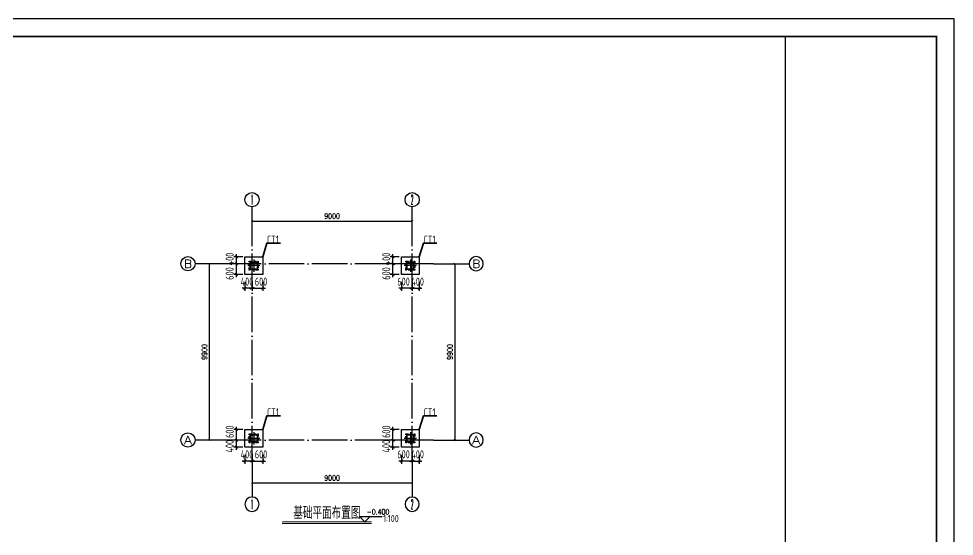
# Model space of a CAD drawing. Header units: millimetres. Extents: x -200227 to -56397, y -1079909 to -961109.
# Drawn here: x -147708 to -95127, y -990177 to -961109 of the extents above; entities that cross this region are included whole.
import ezdxf
from ezdxf.enums import TextEntityAlignment as Align

# ---------------------------------------------------------------- set-up
doc = ezdxf.new("R2010")
doc.units = ezdxf.units.MM
doc.header["$LTSCALE"] = 1000
for name, pattern in [('CENTER', [2, 1.25, -0.25, 0.25, -0.25]), ('DASHED', [0.75, 0.5, -0.25]), ('DOTE', [2.42, 2, -0.2, 0.02, -0.2])]:
    doc.linetypes.add(name, pattern=pattern)
for name, color, linetype in [('AXIS', 3, 'Continuous'), ('AXIS_DE', 253, 'CENTER'), ('AXIS_TEXT', 7, 'Continuous'), ('DIM', 3, 'Continuous'), ('DIM_ELEV', 3, 'Continuous'), ('DOTE', 8, 'DOTE'), ('PILE', 150, 'DASHED'), ('PUB_TEXT', 7, 'Continuous'), ('TEXT', 7, 'Continuous'), ('图框线', 7, 'Continuous'), ('约束构件', 8, 'Continuous')]:
    doc.layers.add(name, color=color, linetype=linetype)
doc.layers.add('shanchu', color=3, linetype='Continuous', lineweight=35)
doc.layers.add('砼柱', color=2, linetype='Continuous', lineweight=35)
doc.styles.add('_TCH_AXIS', font='COMPLEX', dxfattribs={"bigfont": 'GBCBIG'})
doc.styles.add('_TCH_DIM', font='SIMPLEX', dxfattribs={"bigfont": 'GBCBIG'})
doc.styles.add('_TCH_DIM_T3', font='SIMPLEX', dxfattribs={"width": 0.705882, "bigfont": 'GBCBIG'})
doc.styles.add('COMPLEX', font='complex.shx', dxfattribs={"bigfont": 'gbcbig.shx'})
doc.styles.add('HZTXT_50', font='tssdeng2.shx', dxfattribs={"width": 0.7, "bigfont": 'hztxt.shx'})
doc.styles.add('TSSD_Dimension', font='tssdeng.shx', dxfattribs={"width": 0.7, "bigfont": 'hztxt.shx'})
doc.dimstyles.new('_TCH_ARCH&&100', dxfattribs={"dimtxt": 297.5, "dimasz": 100, "dimexe": 250, "dimexo": 300, "dimgap": 126.25, "dimtad": 1, "dimdec": 0, "dimzin": 0, "dimdsep": 46, "dimtxsty": '_TCH_DIM_T3', "dimblk": 'ARCHTICK', "dimcen": 0.09, "dimclrt": 7, "dimazin": 2, "dimtfac": 1, "dimtdec": 0, "dimtix": 1, "dimtmove": 2, "dimatfit": 3, "dimfxl": 1, "dimtolj": 1, "dimtzin": 0, "dimarcsym": 0})
doc.dimstyles.new('TSSD_150_150', dxfattribs={"dimtxt": 450, "dimasz": 150, "dimexe": 150, "dimexo": 375, "dimgap": 150, "dimtad": 1, "dimdec": 0, "dimzin": 0, "dimdsep": 46, "dimtxsty": 'TSSD_Dimension', "dimblk": 'ARCHTICK', "dimcen": 0, "dimdle": 150, "dimclrt": 7, "dimadec": 0, "dimazin": 0, "dimtfac": 1, "dimtdec": 0, "dimtix": 1, "dimtmove": 2, "dimatfit": 3, "dimfxl": 1, "dimtolj": 1, "dimtzin": 0, "dimarcsym": 0})

# ---------------------------------------------------------------- blocks, each defined once
blk = doc.blocks.new('_AXISO')
blk.add_circle((0, 0), 0.5)
at = {"color": 7, "style": 'COMPLEX', "width": 1.041667}
blk.add_attdef('A', text='', height=0.56, dxfattribs=at).set_placement((-0.25, -0.28), (0.25, -0.28), align=Align.FIT)
blk = doc.blocks.new('_ArchTick')
at = {"color": 0, "const_width": 0.35}
blk.add_lwpolyline([(-0.5, -0.5), (0.5, 0.5)], dxfattribs=at)
blk = doc.blocks.new('*D65')
at = {"layer": 'AXIS', "color": 0, "lineweight": -2, "transparency": 16777216}
for p, q in [((-134596, -973676), (-134596, -972226)), ((-134596, -972476), (-125596, -972476)), ((-125596, -973676), (-125596, -972226))]:
    blk.add_line(p, q, dxfattribs=at)
at = {"layer": 'Defpoints', "color": 0, "transparency": 16777216}
for p in [(-125596, -972476), (-134596, -973976), (-125596, -973976)]:
    blk.add_point(p, dxfattribs=at)
at = {"layer": 'AXIS', "color": 0, "lineweight": -2, "transparency": 16777216, "xscale": 100, "yscale": 100, "zscale": 100, "rotation": 180}
blk.add_blockref('_ArchTick', (-134596, -972476), dxfattribs=at)
at = {"layer": 'AXIS', "color": 0, "lineweight": -2, "transparency": 16777216, "xscale": 100, "yscale": 100, "zscale": 100}
blk.add_blockref('_ArchTick', (-125596, -972476), dxfattribs=at)
at = {"layer": 'AXIS', "color": 7, "transparency": 16777216, "insert": (-130096, -972201), "char_height": 297.5, "attachment_point": 5, "style": '_TCH_DIM_T3'}
blk.add_mtext('\\A1;9000', dxfattribs=at)
blk = doc.blocks.new('*D66')
at = {"layer": 'AXIS', "color": 0, "lineweight": -2, "transparency": 16777216}
for p, q in [((-134596, -985976), (-134596, -987426)), ((-125596, -985976), (-125596, -987426)), ((-134596, -987176), (-125596, -987176))]:
    blk.add_line(p, q, dxfattribs=at)
at = {"layer": 'Defpoints', "color": 0, "transparency": 16777216}
for p in [(-134596, -985676), (-125596, -985676), (-125596, -987176)]:
    blk.add_point(p, dxfattribs=at)
at = {"layer": 'AXIS', "color": 0, "lineweight": -2, "transparency": 16777216, "xscale": 100, "yscale": 100, "zscale": 100, "rotation": 180}
blk.add_blockref('_ArchTick', (-134596, -987176), dxfattribs=at)
at = {"layer": 'AXIS', "color": 0, "lineweight": -2, "transparency": 16777216, "xscale": 100, "yscale": 100, "zscale": 100}
blk.add_blockref('_ArchTick', (-125596, -987176), dxfattribs=at)
at = {"layer": 'AXIS', "color": 7, "transparency": 16777216, "insert": (-130096, -986901), "char_height": 297.5, "attachment_point": 5, "style": '_TCH_DIM_T3'}
blk.add_mtext('\\A1;9000', dxfattribs=at)
blk = doc.blocks.new('*D67')
at = {"layer": 'AXIS', "color": 0, "lineweight": -2, "transparency": 16777216}
for p, q in [((-135796, -974876), (-137246, -974876)), ((-136996, -974876), (-136996, -984776)), ((-135796, -984776), (-137246, -984776))]:
    blk.add_line(p, q, dxfattribs=at)
at = {"layer": 'Defpoints', "color": 0, "transparency": 16777216}
for p in [(-135496, -974876), (-136996, -984776), (-135496, -984776)]:
    blk.add_point(p, dxfattribs=at)
at = {"layer": 'AXIS', "color": 0, "lineweight": -2, "transparency": 16777216, "xscale": 100, "yscale": 100, "zscale": 100}
for p, rotation in [((-136996, -974876), 90), ((-136996, -984776), 270)]:
    blk.add_blockref('_ArchTick', p, dxfattribs=dict(at, rotation=rotation))
at = {"layer": 'AXIS', "color": 7, "transparency": 16777216, "insert": (-137271, -979826), "char_height": 297.5, "attachment_point": 5, "rotation": 90, "style": '_TCH_DIM_T3'}
blk.add_mtext('\\A1;9900', dxfattribs=at)
blk = doc.blocks.new('*D68')
at = {"layer": 'AXIS', "color": 0, "lineweight": -2, "transparency": 16777216}
for p, q in [((-124397, -974876), (-122947, -974876)), ((-123197, -974876), (-123197, -984776)), ((-124397, -984776), (-122947, -984776))]:
    blk.add_line(p, q, dxfattribs=at)
at = {"layer": 'Defpoints', "color": 0, "transparency": 16777216}
for p in [(-124697, -974876), (-124697, -984776), (-123197, -984776)]:
    blk.add_point(p, dxfattribs=at)
at = {"layer": 'AXIS', "color": 0, "lineweight": -2, "transparency": 16777216, "xscale": 100, "yscale": 100, "zscale": 100}
for p, rotation in [((-123197, -974876), 90), ((-123197, -984776), 270)]:
    blk.add_blockref('_ArchTick', p, dxfattribs=dict(at, rotation=rotation))
at = {"layer": 'AXIS', "color": 7, "transparency": 16777216, "insert": (-123472, -979826), "char_height": 297.5, "attachment_point": 5, "rotation": 90, "style": '_TCH_DIM_T3'}
blk.add_mtext('\\A1;9900', dxfattribs=at)
blk = doc.blocks.new('图框1')
at = {"layer": '图框线'}
blk.add_lwpolyline([(444470, -85144), (528570, -85144), (528570, -25744), (444470, -25744)], close=True, dxfattribs=at)
at = {"layer": '图框线', "const_width": 80}
blk.add_lwpolyline([(446970, -84144), (527570, -84144), (527570, -26744), (446970, -26744)], close=True, dxfattribs=at)
blk.add_lwpolyline([(446970, -84144), (527570, -84144), (527570, -26744), (446970, -26744)], close=True, dxfattribs=at)
blk.add_lwpolyline([(519070, -84144), (519070, -26744)], dxfattribs=at)
blk.add_lwpolyline([(519070, -84144), (519070, -26744)], dxfattribs=at)
blk = doc.blocks.new('1桩')
at = {"color": 7}
blk.add_lwpolyline([(-2891764, -1847983), (-2890764, -1847983), (-2890764, -1848983), (-2891764, -1848983)], close=True, dxfattribs=at)
at = {"layer": 'AXIS_DE'}
for p, q in [((-2891264, -1848143), (-2891264, -1848823)), ((-2890924, -1848483), (-2891604, -1848483))]:
    blk.add_line(p, q, dxfattribs=at)
at = {"layer": 'PILE', "ltscale": 0.3}
blk.add_lwpolyline([(-2891514, -1848233), (-2891014, -1848233), (-2891014, -1848733), (-2891514, -1848733)], close=True, dxfattribs=at)
at = {"layer": 'shanchu', "color": 3}
blk.add_lwpolyline([(-2890764, -1847983), (-2890533, -1847227), (-2889769, -1847227)], dxfattribs=at)
at = {"layer": 'shanchu', "color": 3, "lineweight": 0, "style": 'TSSD_Dimension', "width": 0.7}
blk.add_text('CT1', height=450, dxfattribs=at).set_placement((-2890189, -1846794), align=Align.TOP_CENTER)
blk = doc.blocks.new('*D69')
at = {"layer": 'AXIS', "color": 0, "lineweight": -2, "transparency": 16777216}
for p, q in [((-135121, -974476), (-135626, -974476)), ((-135476, -975026), (-135476, -974326)), ((-135121, -974876), (-135626, -974876))]:
    blk.add_line(p, q, dxfattribs=at)
at = {"layer": 'Defpoints', "color": 0, "transparency": 16777216}
for p in [(-135476, -974476), (-134746, -974476), (-134746, -974876)]:
    blk.add_point(p, dxfattribs=at)
at = {"layer": 'AXIS', "color": 0, "lineweight": -2, "transparency": 16777216, "xscale": 150, "yscale": 150, "zscale": 150}
for p, rotation in [((-135476, -974476), 90), ((-135476, -974876), 270)]:
    blk.add_blockref('_ArchTick', p, dxfattribs=dict(at, rotation=rotation))
at = {"layer": 'AXIS', "color": 7, "transparency": 16777216, "insert": (-135851, -974605), "char_height": 450, "attachment_point": 5, "rotation": 90, "style": 'TSSD_Dimension'}
blk.add_mtext('\\A1;400', dxfattribs=at)
blk = doc.blocks.new('*D70')
at = {"layer": 'AXIS', "color": 0, "lineweight": -2, "transparency": 16777216}
for p, q in [((-135476, -975626), (-135476, -974726)), ((-135121, -974876), (-135626, -974876)), ((-135121, -975476), (-135626, -975476))]:
    blk.add_line(p, q, dxfattribs=at)
at = {"layer": 'Defpoints', "color": 0, "transparency": 16777216}
for p in [(-135476, -974876), (-134746, -974876), (-134746, -975476)]:
    blk.add_point(p, dxfattribs=at)
at = {"layer": 'AXIS', "color": 0, "lineweight": -2, "transparency": 16777216, "xscale": 150, "yscale": 150, "zscale": 150}
for p, rotation in [((-135476, -974876), 90), ((-135476, -975476), 270)]:
    blk.add_blockref('_ArchTick', p, dxfattribs=dict(at, rotation=rotation))
at = {"layer": 'AXIS', "color": 7, "transparency": 16777216, "insert": (-135851, -975419), "char_height": 450, "attachment_point": 5, "rotation": 90, "style": 'TSSD_Dimension'}
blk.add_mtext('\\A1;600', dxfattribs=at)
blk = doc.blocks.new('*D71')
at = {"layer": 'AXIS', "color": 0, "lineweight": -2, "transparency": 16777216}
for p, q in [((-134446, -976249), (-135146, -976249)), ((-134996, -975894), (-134996, -976399)), ((-134596, -975894), (-134596, -976399))]:
    blk.add_line(p, q, dxfattribs=at)
at = {"layer": 'Defpoints', "color": 0, "transparency": 16777216}
for p in [(-134996, -975519), (-134596, -975519), (-134996, -976249)]:
    blk.add_point(p, dxfattribs=at)
at = {"layer": 'AXIS', "color": 0, "lineweight": -2, "transparency": 16777216, "xscale": 150, "yscale": 150, "zscale": 150, "rotation": 180}
blk.add_blockref('_ArchTick', (-134996, -976249), dxfattribs=at)
at = {"layer": 'AXIS', "color": 0, "lineweight": -2, "transparency": 16777216, "xscale": 150, "yscale": 150, "zscale": 150}
blk.add_blockref('_ArchTick', (-134596, -976249), dxfattribs=at)
at = {"layer": 'AXIS', "color": 7, "transparency": 16777216, "insert": (-134879, -975874), "char_height": 450, "attachment_point": 5, "style": 'TSSD_Dimension'}
blk.add_mtext('\\A1;400', dxfattribs=at)
blk = doc.blocks.new('*D72')
at = {"layer": 'AXIS', "color": 0, "lineweight": -2, "transparency": 16777216}
for p, q in [((-134746, -976249), (-133846, -976249)), ((-134596, -975894), (-134596, -976399)), ((-133996, -975894), (-133996, -976399))]:
    blk.add_line(p, q, dxfattribs=at)
at = {"layer": 'Defpoints', "color": 0, "transparency": 16777216}
for p in [(-134596, -975519), (-133996, -975519), (-133996, -976249)]:
    blk.add_point(p, dxfattribs=at)
at = {"layer": 'AXIS', "color": 0, "lineweight": -2, "transparency": 16777216, "xscale": 150, "yscale": 150, "zscale": 150, "rotation": 180}
blk.add_blockref('_ArchTick', (-134596, -976249), dxfattribs=at)
at = {"layer": 'AXIS', "color": 0, "lineweight": -2, "transparency": 16777216, "xscale": 150, "yscale": 150, "zscale": 150}
blk.add_blockref('_ArchTick', (-133996, -976249), dxfattribs=at)
at = {"layer": 'AXIS', "color": 7, "transparency": 16777216, "insert": (-134089, -975874), "char_height": 450, "attachment_point": 5, "style": 'TSSD_Dimension'}
blk.add_mtext('\\A1;600', dxfattribs=at)
blk = doc.blocks.new('*D73')
at = {"layer": 'AXIS', "color": 0, "lineweight": -2, "transparency": 16777216}
for p, q in [((-125446, -976249), (-126346, -976249)), ((-126196, -975894), (-126196, -976399)), ((-125596, -975894), (-125596, -976399))]:
    blk.add_line(p, q, dxfattribs=at)
at = {"layer": 'Defpoints', "color": 0, "transparency": 16777216}
for p in [(-126196, -975519), (-125596, -975519), (-126196, -976249)]:
    blk.add_point(p, dxfattribs=at)
at = {"layer": 'AXIS', "color": 0, "lineweight": -2, "transparency": 16777216, "xscale": 150, "yscale": 150, "zscale": 150, "rotation": 180}
blk.add_blockref('_ArchTick', (-126196, -976249), dxfattribs=at)
at = {"layer": 'AXIS', "color": 0, "lineweight": -2, "transparency": 16777216, "xscale": 150, "yscale": 150, "zscale": 150}
blk.add_blockref('_ArchTick', (-125596, -976249), dxfattribs=at)
at = {"layer": 'AXIS', "color": 7, "transparency": 16777216, "insert": (-126079, -975874), "char_height": 450, "attachment_point": 5, "style": 'TSSD_Dimension'}
blk.add_mtext('\\A1;600', dxfattribs=at)
blk = doc.blocks.new('*D74')
at = {"layer": 'AXIS', "color": 0, "lineweight": -2, "transparency": 16777216}
for p, q in [((-125746, -976249), (-125046, -976249)), ((-125596, -975894), (-125596, -976399)), ((-125196, -975894), (-125196, -976399))]:
    blk.add_line(p, q, dxfattribs=at)
at = {"layer": 'Defpoints', "color": 0, "transparency": 16777216}
for p in [(-125596, -975519), (-125196, -975519), (-125196, -976249)]:
    blk.add_point(p, dxfattribs=at)
at = {"layer": 'AXIS', "color": 0, "lineweight": -2, "transparency": 16777216, "xscale": 150, "yscale": 150, "zscale": 150, "rotation": 180}
blk.add_blockref('_ArchTick', (-125596, -976249), dxfattribs=at)
at = {"layer": 'AXIS', "color": 0, "lineweight": -2, "transparency": 16777216, "xscale": 150, "yscale": 150, "zscale": 150}
blk.add_blockref('_ArchTick', (-125196, -976249), dxfattribs=at)
at = {"layer": 'AXIS', "color": 7, "transparency": 16777216, "insert": (-125289, -975874), "char_height": 450, "attachment_point": 5, "style": 'TSSD_Dimension'}
blk.add_mtext('\\A1;400', dxfattribs=at)
blk = doc.blocks.new('*D75')
at = {"layer": 'AXIS', "color": 0, "lineweight": -2, "transparency": 16777216}
for p, q in [((-126321, -974476), (-126826, -974476)), ((-126676, -975026), (-126676, -974326)), ((-126321, -974876), (-126826, -974876))]:
    blk.add_line(p, q, dxfattribs=at)
at = {"layer": 'Defpoints', "color": 0, "transparency": 16777216}
for p in [(-126676, -974476), (-125946, -974476), (-125946, -974876)]:
    blk.add_point(p, dxfattribs=at)
at = {"layer": 'AXIS', "color": 0, "lineweight": -2, "transparency": 16777216, "xscale": 150, "yscale": 150, "zscale": 150}
for p, rotation in [((-126676, -974476), 90), ((-126676, -974876), 270)]:
    blk.add_blockref('_ArchTick', p, dxfattribs=dict(at, rotation=rotation))
at = {"layer": 'AXIS', "color": 7, "transparency": 16777216, "insert": (-127051, -974605), "char_height": 450, "attachment_point": 5, "rotation": 90, "style": 'TSSD_Dimension'}
blk.add_mtext('\\A1;400', dxfattribs=at)
blk = doc.blocks.new('*D76')
at = {"layer": 'AXIS', "color": 0, "lineweight": -2, "transparency": 16777216}
for p, q in [((-126676, -975626), (-126676, -974726)), ((-126321, -974876), (-126826, -974876)), ((-126321, -975476), (-126826, -975476))]:
    blk.add_line(p, q, dxfattribs=at)
at = {"layer": 'Defpoints', "color": 0, "transparency": 16777216}
for p in [(-126676, -974876), (-125946, -974876), (-125946, -975476)]:
    blk.add_point(p, dxfattribs=at)
at = {"layer": 'AXIS', "color": 0, "lineweight": -2, "transparency": 16777216, "xscale": 150, "yscale": 150, "zscale": 150}
for p, rotation in [((-126676, -974876), 90), ((-126676, -975476), 270)]:
    blk.add_blockref('_ArchTick', p, dxfattribs=dict(at, rotation=rotation))
at = {"layer": 'AXIS', "color": 7, "transparency": 16777216, "insert": (-127051, -975419), "char_height": 450, "attachment_point": 5, "rotation": 90, "style": 'TSSD_Dimension'}
blk.add_mtext('\\A1;600', dxfattribs=at)
blk = doc.blocks.new('*D77')
at = {"layer": 'AXIS', "color": 0, "lineweight": -2, "transparency": 16777216}
for p, q in [((-134996, -985594), (-134996, -986099)), ((-134596, -985594), (-134596, -986099)), ((-134446, -985949), (-135146, -985949))]:
    blk.add_line(p, q, dxfattribs=at)
at = {"layer": 'Defpoints', "color": 0, "transparency": 16777216}
for p in [(-134996, -985219), (-134596, -985219), (-134996, -985949)]:
    blk.add_point(p, dxfattribs=at)
at = {"layer": 'AXIS', "color": 0, "lineweight": -2, "transparency": 16777216, "xscale": 150, "yscale": 150, "zscale": 150, "rotation": 180}
blk.add_blockref('_ArchTick', (-134996, -985949), dxfattribs=at)
at = {"layer": 'AXIS', "color": 0, "lineweight": -2, "transparency": 16777216, "xscale": 150, "yscale": 150, "zscale": 150}
blk.add_blockref('_ArchTick', (-134596, -985949), dxfattribs=at)
at = {"layer": 'AXIS', "color": 7, "transparency": 16777216, "insert": (-134879, -985574), "char_height": 450, "attachment_point": 5, "style": 'TSSD_Dimension'}
blk.add_mtext('\\A1;400', dxfattribs=at)
blk = doc.blocks.new('*D78')
at = {"layer": 'AXIS', "color": 0, "lineweight": -2, "transparency": 16777216}
for p, q in [((-134596, -985594), (-134596, -986099)), ((-133996, -985594), (-133996, -986099)), ((-134746, -985949), (-133846, -985949))]:
    blk.add_line(p, q, dxfattribs=at)
at = {"layer": 'Defpoints', "color": 0, "transparency": 16777216}
for p in [(-134596, -985219), (-133996, -985219), (-133996, -985949)]:
    blk.add_point(p, dxfattribs=at)
at = {"layer": 'AXIS', "color": 0, "lineweight": -2, "transparency": 16777216, "xscale": 150, "yscale": 150, "zscale": 150, "rotation": 180}
blk.add_blockref('_ArchTick', (-134596, -985949), dxfattribs=at)
at = {"layer": 'AXIS', "color": 0, "lineweight": -2, "transparency": 16777216, "xscale": 150, "yscale": 150, "zscale": 150}
blk.add_blockref('_ArchTick', (-133996, -985949), dxfattribs=at)
at = {"layer": 'AXIS', "color": 7, "transparency": 16777216, "insert": (-134089, -985574), "char_height": 450, "attachment_point": 5, "style": 'TSSD_Dimension'}
blk.add_mtext('\\A1;600', dxfattribs=at)
blk = doc.blocks.new('*D79')
at = {"layer": 'AXIS', "color": 0, "lineweight": -2, "transparency": 16777216}
for p, q in [((-135121, -984176), (-135626, -984176)), ((-135476, -984926), (-135476, -984026)), ((-135121, -984776), (-135626, -984776))]:
    blk.add_line(p, q, dxfattribs=at)
at = {"layer": 'Defpoints', "color": 0, "transparency": 16777216}
for p in [(-135476, -984176), (-134746, -984176), (-134746, -984776)]:
    blk.add_point(p, dxfattribs=at)
at = {"layer": 'AXIS', "color": 0, "lineweight": -2, "transparency": 16777216, "xscale": 150, "yscale": 150, "zscale": 150}
for p, rotation in [((-135476, -984176), 90), ((-135476, -984776), 270)]:
    blk.add_blockref('_ArchTick', p, dxfattribs=dict(at, rotation=rotation))
at = {"layer": 'AXIS', "color": 7, "transparency": 16777216, "insert": (-135851, -984305), "char_height": 450, "attachment_point": 5, "rotation": 90, "style": 'TSSD_Dimension'}
blk.add_mtext('\\A1;600', dxfattribs=at)
blk = doc.blocks.new('*D80')
at = {"layer": 'AXIS', "color": 0, "lineweight": -2, "transparency": 16777216}
for p, q in [((-135121, -984776), (-135626, -984776)), ((-135476, -985326), (-135476, -984626)), ((-135121, -985176), (-135626, -985176))]:
    blk.add_line(p, q, dxfattribs=at)
at = {"layer": 'Defpoints', "color": 0, "transparency": 16777216}
for p in [(-135476, -984776), (-134746, -984776), (-134746, -985176)]:
    blk.add_point(p, dxfattribs=at)
at = {"layer": 'AXIS', "color": 0, "lineweight": -2, "transparency": 16777216, "xscale": 150, "yscale": 150, "zscale": 150}
for p, rotation in [((-135476, -984776), 90), ((-135476, -985176), 270)]:
    blk.add_blockref('_ArchTick', p, dxfattribs=dict(at, rotation=rotation))
at = {"layer": 'AXIS', "color": 7, "transparency": 16777216, "insert": (-135851, -985119), "char_height": 450, "attachment_point": 5, "rotation": 90, "style": 'TSSD_Dimension'}
blk.add_mtext('\\A1;400', dxfattribs=at)
blk = doc.blocks.new('*D81')
at = {"layer": 'AXIS', "color": 0, "lineweight": -2, "transparency": 16777216}
for p, q in [((-126196, -985594), (-126196, -986099)), ((-125596, -985594), (-125596, -986099)), ((-125446, -985949), (-126346, -985949))]:
    blk.add_line(p, q, dxfattribs=at)
at = {"layer": 'Defpoints', "color": 0, "transparency": 16777216}
for p in [(-126196, -985219), (-125596, -985219), (-126196, -985949)]:
    blk.add_point(p, dxfattribs=at)
at = {"layer": 'AXIS', "color": 0, "lineweight": -2, "transparency": 16777216, "xscale": 150, "yscale": 150, "zscale": 150, "rotation": 180}
blk.add_blockref('_ArchTick', (-126196, -985949), dxfattribs=at)
at = {"layer": 'AXIS', "color": 0, "lineweight": -2, "transparency": 16777216, "xscale": 150, "yscale": 150, "zscale": 150}
blk.add_blockref('_ArchTick', (-125596, -985949), dxfattribs=at)
at = {"layer": 'AXIS', "color": 7, "transparency": 16777216, "insert": (-126079, -985574), "char_height": 450, "attachment_point": 5, "style": 'TSSD_Dimension'}
blk.add_mtext('\\A1;600', dxfattribs=at)
blk = doc.blocks.new('*D82')
at = {"layer": 'AXIS', "color": 0, "lineweight": -2, "transparency": 16777216}
for p, q in [((-125596, -985594), (-125596, -986099)), ((-125196, -985594), (-125196, -986099)), ((-125746, -985949), (-125046, -985949))]:
    blk.add_line(p, q, dxfattribs=at)
at = {"layer": 'Defpoints', "color": 0, "transparency": 16777216}
for p in [(-125596, -985219), (-125196, -985219), (-125196, -985949)]:
    blk.add_point(p, dxfattribs=at)
at = {"layer": 'AXIS', "color": 0, "lineweight": -2, "transparency": 16777216, "xscale": 150, "yscale": 150, "zscale": 150, "rotation": 180}
blk.add_blockref('_ArchTick', (-125596, -985949), dxfattribs=at)
at = {"layer": 'AXIS', "color": 0, "lineweight": -2, "transparency": 16777216, "xscale": 150, "yscale": 150, "zscale": 150}
blk.add_blockref('_ArchTick', (-125196, -985949), dxfattribs=at)
at = {"layer": 'AXIS', "color": 7, "transparency": 16777216, "insert": (-125289, -985574), "char_height": 450, "attachment_point": 5, "style": 'TSSD_Dimension'}
blk.add_mtext('\\A1;400', dxfattribs=at)
blk = doc.blocks.new('*D83')
at = {"layer": 'AXIS', "color": 0, "lineweight": -2, "transparency": 16777216}
for p, q in [((-126321, -984176), (-126826, -984176)), ((-126676, -984926), (-126676, -984026)), ((-126321, -984776), (-126826, -984776))]:
    blk.add_line(p, q, dxfattribs=at)
at = {"layer": 'Defpoints', "color": 0, "transparency": 16777216}
for p in [(-126676, -984176), (-125946, -984176), (-125946, -984776)]:
    blk.add_point(p, dxfattribs=at)
at = {"layer": 'AXIS', "color": 0, "lineweight": -2, "transparency": 16777216, "xscale": 150, "yscale": 150, "zscale": 150}
for p, rotation in [((-126676, -984176), 90), ((-126676, -984776), 270)]:
    blk.add_blockref('_ArchTick', p, dxfattribs=dict(at, rotation=rotation))
at = {"layer": 'AXIS', "color": 7, "transparency": 16777216, "insert": (-127051, -984305), "char_height": 450, "attachment_point": 5, "rotation": 90, "style": 'TSSD_Dimension'}
blk.add_mtext('\\A1;600', dxfattribs=at)
blk = doc.blocks.new('*D84')
at = {"layer": 'AXIS', "color": 0, "lineweight": -2, "transparency": 16777216}
for p, q in [((-126321, -984776), (-126826, -984776)), ((-126676, -985326), (-126676, -984626)), ((-126321, -985176), (-126826, -985176))]:
    blk.add_line(p, q, dxfattribs=at)
at = {"layer": 'Defpoints', "color": 0, "transparency": 16777216}
for p in [(-126676, -984776), (-125946, -984776), (-125946, -985176)]:
    blk.add_point(p, dxfattribs=at)
at = {"layer": 'AXIS', "color": 0, "lineweight": -2, "transparency": 16777216, "xscale": 150, "yscale": 150, "zscale": 150}
for p, rotation in [((-126676, -984776), 90), ((-126676, -985176), 270)]:
    blk.add_blockref('_ArchTick', p, dxfattribs=dict(at, rotation=rotation))
at = {"layer": 'AXIS', "color": 7, "transparency": 16777216, "insert": (-127051, -985119), "char_height": 450, "attachment_point": 5, "rotation": 90, "style": 'TSSD_Dimension'}
blk.add_mtext('\\A1;400', dxfattribs=at)

msp = doc.modelspace()

# ---------------------------------------------------------------- linework, layer by layer
at = {"layer": 'AXIS'}
for p, q in [((-134596.5, -973076.4), (-134596.5, -971676.4)), ((-125596.5, -973076.4), (-125596.5, -971676.4)), ((-136396.3, -974876.4), (-137796.3, -974876.4)), ((-123796.6, -974876.4), (-122396.6, -974876.4)), ((-136396.3, -984776.4), (-137796.3, -984776.4)), ((-123796.6, -984776.4), (-122396.6, -984776.4)), ((-134596.5, -986576.4), (-134596.5, -987976.4)), ((-125596.5, -986576.4), (-125596.5, -987976.4))]:
    msp.add_line(p, q, dxfattribs=at)
at = {"layer": 'DIM', "linetype": 'Continuous'}
msp.add_line((-132900.5, -989437.8), (-127879, -989437.8), dxfattribs=at)
at = {"layer": 'DIM', "linetype": 'Continuous', "const_width": 35}
msp.add_lwpolyline([(-132900.5, -989357.8), (-127879, -989357.8)], dxfattribs=at)
at = {"layer": 'DIM_ELEV'}
for p, q in [((-128248.2, -989357.8), (-128548.2, -989057.8)), ((-128548.2, -989057.8), (-127282.2, -989057.8)), ((-128248.2, -989357.8), (-127948.2, -989057.8))]:
    msp.add_line(p, q, dxfattribs=at)
at = {"layer": 'DOTE', "color": 253, "linetype": 'DOTE'}
for p, q in [((-134596.5, -985976.4), (-134596.5, -973676.4)), ((-125596.5, -985976.4), (-125596.5, -973676.4)), ((-124396.5, -974876.4), (-135796.3, -974876.4)), ((-124396.5, -984776.4), (-135796.3, -984776.4))]:
    msp.add_line(p, q, dxfattribs=at)
at = {"layer": '砼柱', "lineweight": 35}
for points in [[(-134296.3, -974776.4), (-134696.3, -974776.4), (-134696.3, -975176.4), (-134296.3, -975176.4)], [(-125496.3, -974776.4), (-125896.3, -974776.4), (-125896.3, -975176.4), (-125496.3, -975176.4)], [(-134296.3, -984476.4), (-134696.3, -984476.4), (-134696.3, -984876.4), (-134296.3, -984876.4)], [(-125496.3, -984476.4), (-125896.3, -984476.4), (-125896.3, -984876.4), (-125496.3, -984876.4)]]:
    msp.add_lwpolyline(points, close=True, dxfattribs=at)

# ---------------------------------------------------------------- block references
msp.add_blockref('图框1', (-623697, -935364.8))
at = {"layer": 'AXIS', "color": 3}
ref = msp.add_blockref('_AXISO', (-134596.5, -971276.4), dxfattribs=dict(at, xscale=800, yscale=800, zscale=800))
ref.add_attrib('A', '1', dxfattribs={"layer": 'AXIS_TEXT', "height": 544.8, "style": '_TCH_AXIS', "width": 0.555556}).set_placement((-134661.3, -971548.8), (-134531.6, -971548.8), align=Align.FIT)
ref = msp.add_blockref('_AXISO', (-125596.5, -971276.4), dxfattribs=dict(at, xscale=800, yscale=800, zscale=800))
ref.add_attrib('A', '2', dxfattribs={"layer": 'AXIS_TEXT', "height": 544.8, "style": '_TCH_AXIS', "width": 0.357143}).set_placement((-125661.3, -971548.8), (-125531.6, -971548.8), align=Align.FIT)
at = {"layer": 'AXIS'}
ref = msp.add_blockref('_AXISO', (-138196.3, -974870.8), dxfattribs=dict(at, xscale=800, yscale=800, zscale=800))
ref.add_attrib('A', 'B', dxfattribs={"layer": 'AXIS_TEXT', "height": 452.5, "style": '_TCH_AXIS', "width": 1.235294}).set_placement((-138422.6, -975097), (-137970.1, -975097), align=Align.FIT)
ref = msp.add_blockref('_AXISO', (-121996.6, -974870.8), dxfattribs=dict(at, xscale=-800, yscale=800, zscale=800))
ref.add_attrib('A', 'B', dxfattribs={"layer": 'AXIS_TEXT', "height": 452.5, "style": '_TCH_AXIS', "width": 1.235294}).set_placement((-122222.9, -975097), (-121770.3, -975097), align=Align.FIT)
ref = msp.add_blockref('_AXISO', (-138196.3, -984770.8), dxfattribs=dict(at, xscale=800, yscale=800, zscale=800))
ref.add_attrib('A', 'A', dxfattribs={"layer": 'AXIS_TEXT', "height": 452.5, "style": '_TCH_AXIS', "width": 1.166667}).set_placement((-138422.6, -984997), (-137970.1, -984997), align=Align.FIT)
ref = msp.add_blockref('_AXISO', (-121996.6, -984770.8), dxfattribs=dict(at, xscale=-800, yscale=800, zscale=800))
ref.add_attrib('A', 'A', dxfattribs={"layer": 'AXIS_TEXT', "height": 452.5, "style": '_TCH_AXIS', "width": 1.166667}).set_placement((-122222.9, -984997), (-121770.3, -984997), align=Align.FIT)
at = {"layer": 'AXIS', "color": 3}
ref = msp.add_blockref('_AXISO', (-134596.5, -988376.4), dxfattribs=dict(at, xscale=-800, yscale=800, zscale=800, rotation=180))
ref.add_attrib('A', '1', dxfattribs={"layer": 'AXIS_TEXT', "height": 544.8, "style": '_TCH_AXIS', "width": 0.555556}).set_placement((-134661.3, -988648.8), (-134531.6, -988648.8), align=Align.FIT)
ref = msp.add_blockref('_AXISO', (-125596.5, -988376.4), dxfattribs=dict(at, xscale=-800, yscale=800, zscale=800, rotation=180))
ref.add_attrib('A', '2', dxfattribs={"layer": 'AXIS_TEXT', "height": 544.8, "style": '_TCH_AXIS', "width": 0.357143}).set_placement((-125661.3, -988648.8), (-125531.6, -988648.8), align=Align.FIT)
at = {"layer": '约束构件', "color": 3}
for p in [(2756767.4, 873506.7), (2765567.4, 873506.7), (2756767.4, 863806.7), (2765567.4, 863806.7)]:
    msp.add_blockref('1桩', p, dxfattribs=at)

# ---------------------------------------------------------------- texts
at = {"layer": 'PUB_TEXT', "style": '_TCH_DIM', "width": 0.705882}
msp.add_text('-0.400', height=297.5, dxfattribs=at).set_placement((-128152.2, -988957.7))
at = {"layer": 'TEXT', "style": 'HZTXT_50', "width": 0.7}
msp.add_text('基础平面布置图', height=700, dxfattribs=at).set_placement((-130389.8, -989207.8), align=Align.CENTER)
msp.add_text('1:100', height=400, dxfattribs=at).set_placement((-127226.9, -989382.7))

# ---------------------------------------------------------------- dimensions: what is measured, and where the dimension line sits
at = {"layer": 'AXIS', "color": 3}
for p1, p2, distance, picture, middle in [((-134596.5, -973976.4), (-125596.5, -973976.4), 1500, '*D65', (-130096.5, -972201.4)), ((-135496.3, -974876.4), (-135496.3, -984776.4), -1500, '*D67', (-137271.3, -979826.4)), ((-124696.6, -974876.4), (-124696.6, -984776.4), 1500, '*D68', (-123471.6, -979826.4)), ((-134596.5, -985676.4), (-125596.5, -985676.4), -1500, '*D66', (-130096.5, -986901.4))]:
    dim = msp.add_aligned_dim(p1=p1, p2=p2, distance=distance, dimstyle='_TCH_ARCH&&100', dxfattribs=at)
    dim.commit()
    dim.dimension.update_dxf_attribs({"geometry": picture, "text_midpoint": middle})
for base, p1, p2, angle, picture, middle in [((-135475.8, -974476.4), (-134746.3, -974876.4), (-134746.3, -974476.4), 90, '*D69', (-135850.8, -974604.7)), ((-126675.8, -974476.4), (-125946.3, -974876.4), (-125946.3, -974476.4), 90, '*D75', (-127050.8, -974604.7)), ((-135475.8, -974876.4), (-134746.3, -975476.4), (-134746.3, -974876.4), 90, '*D70', (-135850.8, -975419.4)), ((-126675.8, -974876.4), (-125946.3, -975476.4), (-125946.3, -974876.4), 90, '*D76', (-127050.8, -975419.4)), ((-134996.3, -976248.6), (-134596.5, -975519.1), (-134996.3, -975519.1), 180, '*D71', (-134878.6, -975873.6)), ((-126196.3, -976248.6), (-125596.5, -975519.1), (-126196.3, -975519.1), 180, '*D73', (-126078.6, -975873.6)), ((-135475.8, -984176.4), (-134746.3, -984776.4), (-134746.3, -984176.4), 90, '*D79', (-135850.8, -984304.7)), ((-126675.8, -984176.4), (-125946.3, -984776.4), (-125946.3, -984176.4), 90, '*D83', (-127050.8, -984304.7)), ((-135475.8, -984776.4), (-134746.3, -985176.4), (-134746.3, -984776.4), 90, '*D80', (-135850.8, -985119.4)), ((-126675.8, -984776.4), (-125946.3, -985176.4), (-125946.3, -984776.4), 90, '*D84', (-127050.8, -985119.4)), ((-134996.3, -985948.6), (-134596.5, -985219.1), (-134996.3, -985219.1), 180, '*D77', (-134878.6, -985573.6)), ((-126196.3, -985948.6), (-125596.5, -985219.1), (-126196.3, -985219.1), 180, '*D81', (-126078.6, -985573.6))]:
    dim = msp.add_linear_dim(base=base, p1=p1, p2=p2, angle=angle, dimstyle='TSSD_150_150', dxfattribs=at)
    dim.commit()
    dim.dimension.update_dxf_attribs({"geometry": picture, "text_midpoint": middle, "dimtype": 128})
for base, p1, p2, picture, middle in [((-133996.3, -976248.6), (-134596.5, -975519.1), (-133996.3, -975519.1), '*D72', (-134089.3, -975873.6)), ((-125196.3, -976248.6), (-125596.5, -975519.1), (-125196.3, -975519.1), '*D74', (-125289.3, -975873.6)), ((-133996.3, -985948.6), (-134596.5, -985219.1), (-133996.3, -985219.1), '*D78', (-134089.3, -985573.6)), ((-125196.3, -985948.6), (-125596.5, -985219.1), (-125196.3, -985219.1), '*D82', (-125289.3, -985573.6))]:
    dim = msp.add_linear_dim(base=base, p1=p1, p2=p2, dimstyle='TSSD_150_150', dxfattribs=at)
    dim.commit()
    dim.dimension.update_dxf_attribs({"geometry": picture, "text_midpoint": middle, "dimtype": 128})

doc.saveas('drawing.dxf')
